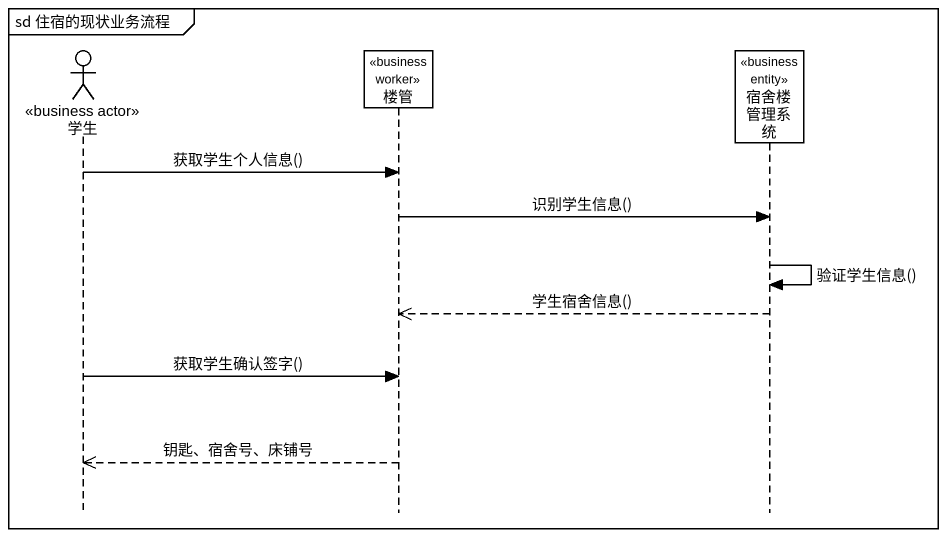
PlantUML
@startuml
mainframe sd 住宿的现状业务流程
hide footbox
actor 学生 <<business actor>>
participant 楼管 <<business worker>>
participant 宿舍楼管理系统 <<business entity>>

学生 -> 楼管 : 获取学生个人信息()
楼管 -> 宿舍楼管理系统 : 识别学生信息()
宿舍楼管理系统 -> 宿舍楼管理系统 : 验证学生信息()
宿舍楼管理系统 -->> 楼管 : 学生宿舍信息()
学生 -> 楼管 : 获取学生确认签字()
楼管 -->> 学生 : 钥匙、宿舍号、床铺号
@enduml
